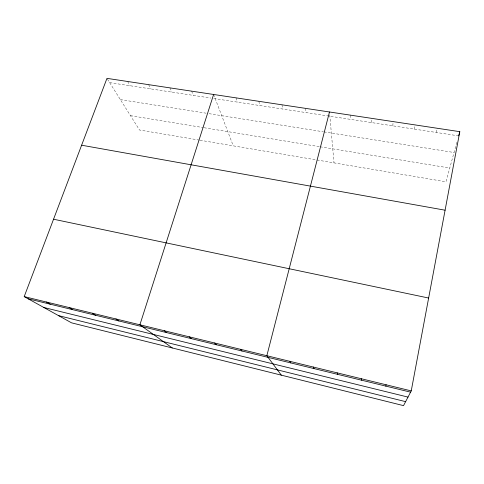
<?xml version="1.0" encoding="UTF-8"?>
<svg xmlns="http://www.w3.org/2000/svg" width="484" height="484" viewBox="0 0 484 484"><rect width="100%" height="100%" fill="white"/><g stroke="black" fill="none" stroke-linecap="round" stroke-linejoin="round"><path stroke-width="0.36" stroke-dasharray="2.42 1.81" d="M371.506 122.579L371.615 118.35M392.802 125.828L393.159 121.605M414.419 129.125L415.03 124.908M436.362 132.477L437.246 128.266M456.848 142.381L445.97 181.796L316.966 159.998M109.656 82.625L210.891 98.07M213.795 98.512L457.9 135.762M120.353 99.601L206.051 113.183M209.034 113.661L323.324 131.775M324.05 131.89L454.053 152.502M130.468 115.658L203.389 127.619M204.121 127.74L319.331 146.646M320.075 146.767L449.763 168.045M199.354 140.118L139.513 130.002L106.97 78.36M200.086 140.245L316.227 159.871M127.619 81.481L130.105 85.741M148.6 84.652L150.881 88.911M169.92 87.87L171.995 92.135M191.591 91.149L193.449 95.408M213.619 94.477L233.264 145.847M236.023 97.859L237.414 102.118M258.795 101.301L259.95 105.554M281.954 104.798L282.862 109.051M305.513 108.362L306.16 112.609M329.731 114.811L334.008 162.878M350.392 115.144L350.531 119.379"/><path stroke-width="0.73" d="M411.237 390.903L459.8 131.672L106.97 78.36L24.2 296.613L71.553 322.84L403.535 405.64L411.237 390.903L24.2 296.613M385.809 386.111L386.123 384.786M329.483 111.979L266.841 355.722L281.343 375.167M458.638 135.877L459.8 131.672M213.619 94.477L139.894 324.794L172.292 347.966M81.621 145.212L445.086 210.201M53.549 219.222L428.636 298.035M28.163 298.803L410.577 392.161M43.844 307.491L408 397.092M58.534 315.629L405.622 401.653M46.512 302.046L50.245 304.194M69.224 307.582L72.721 309.681M92.353 313.215L95.602 315.266M115.906 318.95L118.895 320.952M164.33 330.754L166.78 332.647M189.232 336.816L191.392 338.655M214.612 342.999L216.469 344.777M240.475 349.303L242.024 351.015M289.892 361.342L290.836 362.927M313.336 367.054L313.983 368.578M337.185 372.861L337.517 374.326M361.439 378.772L361.457 380.17"/></g></svg>
